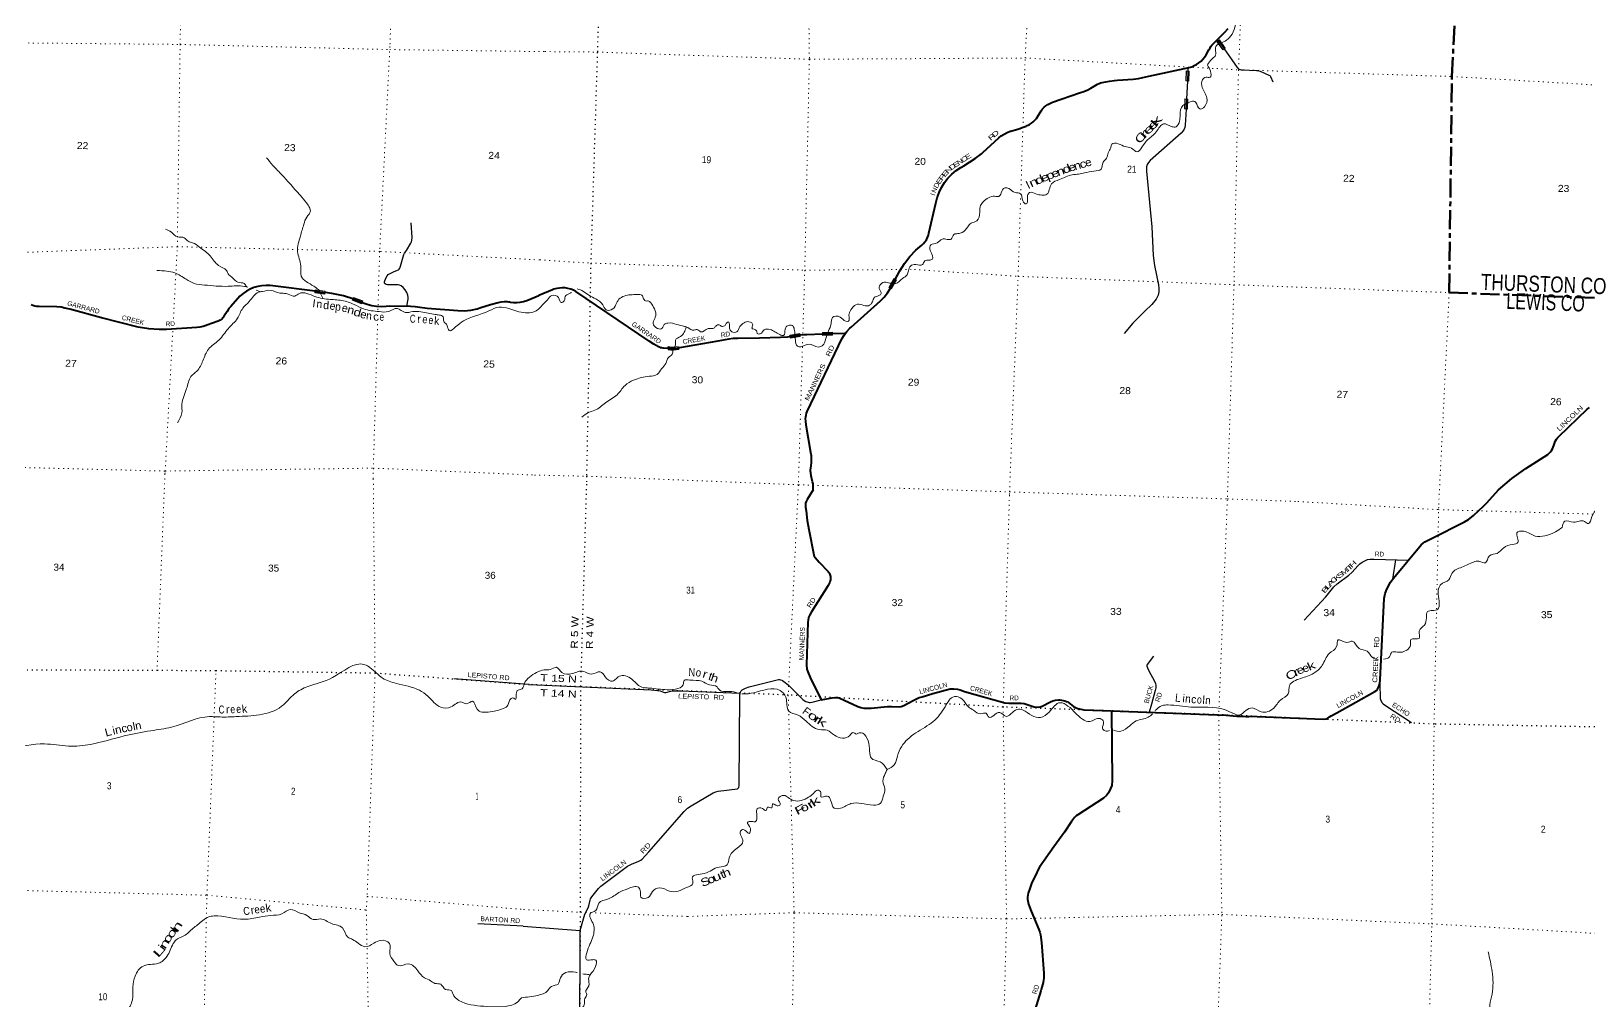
# Model space of a CAD drawing. Header units: feet. Extents: x -757852 to -501257, y -360805 to -170898.
# Drawn here: x -578744 to -539806, y -280810 to -256559 of the extents above; entities that cross this region are included whole.
import ezdxf
from ezdxf.enums import TextEntityAlignment as Align

# ---------------------------------------------------------------- set-up
doc = ezdxf.new("R2010")
doc.units = ezdxf.units.FT
doc.header["$LTSCALE"] = 80
doc.header["$PDMODE"] = 32
doc.header["$PDSIZE"] = 40
doc.linetypes.add('DOTTED', pattern=[1.5, 0.3, -1.2])
doc.linetypes.add('LONG_DASH_SHORT_DASH', pattern=[9.9, 6, -1.2, 1.5, -1.2])
for name, color, linetype, lineweight in [('11', 7, 'LONG_DASH_SHORT_DASH', 60), ('26', 7, 'Continuous', 40), ('27', 7, 'Continuous', 13), ('29', 7, 'Continuous', 25), ('31', 7, 'Continuous', 13), ('39', 7, 'Continuous', 13), ('41', 7, 'Continuous', 13), ('6', 7, 'DOTTED', 25), ('61', 7, 'Continuous', 13), ('7', 7, 'DOTTED', 13)]:
    doc.layers.add(name, color=color, linetype=linetype, lineweight=lineweight)
doc.layers.add('12', color=7, linetype='Continuous')
doc.layers.add('30', color=7, linetype='Continuous')

msp = doc.modelspace()

# ---------------------------------------------------------------- linework, layer by layer
at = {"layer": '11'}
msp.add_lwpolyline([(-534611.86, -263426.04), (-538080.5, -263286.43), (-543296.9, -263097.79), (-543229.72, -257692.92), (-543004.88, -253129.23), (-542983.69, -252699.12)], dxfattribs=at)
at = {"layer": '26'}
for p, q in [((-571645.21, -263065.36), (-571397.3, -263097.6)), ((-570702.6, -263252.97), (-570468.89, -263341.73)), ((-559772.61, -264199.25), (-559526.1, -264157.6)), ((-558961.81, -264129.89), (-558711.96, -264121.16))]:
    msp.add_line(p, q, dxfattribs=at)
for points in [[(-557148.28, -262766.04), (-557032.99, -262554.14), (-556916.24, -262367.91), (-556780.67, -262194.9), (-556627.76, -262037.02), (-556482.78, -261913.98), (-556439.37, -261871.47), (-556400.64, -261824.65), (-556367.02, -261774.05), (-556338.87, -261720.2), (-556316.51, -261663.71), (-556302.36, -261614.64), (-556131.59, -260861.7), (-556097.47, -260725.03), (-556049.26, -260592.68), (-555987.47, -260466.09), (-555912.79, -260346.65), (-555826.04, -260235.68), (-555728.16, -260134.38), (-555620.23, -260043.87), (-555503.42, -259965.13), (-555428.82, -259923.5), (-555145.12, -259743.45), (-554991.86, -259627.09), (-554955.92, -259595.91), (-554558.11, -259228.76), (-554493.08, -259176.32), (-554422.92, -259130.97), (-554348.41, -259093.21), (-554270.35, -259063.43), (-554252.03, -259057.77), (-554055.36, -258998.47), (-553942.67, -258963.25), (-553869.13, -258931.92), (-553844.28, -258921.33), (-553819.13, -258908.97), (-553790.82, -258895.06), (-553740.54, -258863.43), (-553693.84, -258826.72), (-553651.24, -258785.33), (-553613.19, -258739.71), (-553586.29, -258700.46), (-553499.01, -258549.03), (-553463.91, -258503.48), (-553424.25, -258461.86), (-553380.45, -258424.61), (-553333, -258392.14), (-553282.41, -258364.81), (-553229.24, -258342.91), (-553209.34, -258336.34), (-552536.44, -258105.46), (-552428.84, -258066.67), (-552330.33, -258025.61), (-552259.19, -257987.97), (-552126.33, -257907.97), (-552089.49, -257886.15), (-552050.56, -257868.3), (-552009.99, -257854.62), (-551971, -257845.74), (-551788.09, -257809.51), (-551662.16, -257789.49), (-551591.32, -257784.09), (-551200.85, -257758.75), (-551065.52, -257744.26), (-550954.85, -257721.54), (-550802.17, -257684.19), (-549800, -257465.73), (-549734.07, -257447.19), (-549670.44, -257421.86), (-549609.81, -257390.02), (-549552.84, -257352.01), (-549500.15, -257308.26), (-549452.32, -257259.24), (-549409.88, -257205.49), (-549374.14, -257149.1), (-549304.83, -257022.77), (-549291.01, -256997.57), (-549275.44, -256972.77), (-549261.8, -256951.03), (-549227.75, -256907.6), (-549227.04, -256906.84), (-549203.83, -256881.95), (-549178.71, -256857.21), (-548912.17, -256594.66), (-548820.23, -256488.93)], [(-558383.81, -264109.68), (-558353.99, -264071.28), (-558275.83, -263989.85), (-558248.36, -263964.96), (-557513.49, -263306.4), (-557422.11, -263210.93), (-557341.22, -263106.44), (-557266.82, -262986.19), (-557148.28, -262766.04)], [(-571645.21, -263065.36), (-572700.48, -262928.11), (-572769.14, -262920.21), (-572872.23, -262917.42), (-572975.04, -262925.41), (-573076.45, -262944.11), (-573175.36, -262973.31), (-573270.67, -263012.69), (-573361.34, -263061.81), (-573446.37, -263120.15), (-573524.85, -263187.05), (-573756.14, -263446.18), (-573799.24, -263497.74), (-573846.96, -263567.19), (-573915.16, -263681.32), (-573917.01, -263684.64), (-573932.38, -263708.79), (-573950.2, -263731.2), (-573970.26, -263751.63), (-573992.35, -263769.85), (-574016.22, -263785.66), (-574041.61, -263798.89), (-574068.24, -263809.39), (-574354.87, -263915.8), (-574367.69, -263920.58), (-574445.43, -263944.26), (-574525.21, -263959.68), (-574606.17, -263966.69), (-575364.16, -264018.97), (-575541, -264022.33), (-575805.25, -264004.24), (-576066.16, -263958.64), (-576986.44, -263726.81), (-577776.03, -263512.88), (-577900.62, -263482.7), (-577993.87, -263465.53), (-578099.54, -263456.76), (-578543.51, -263444.23), (-578557.3, -263444.42), (-578605.53, -263441.83), (-578653.22, -263434.22), (-578699.85, -263421.67), (-578744.92, -263404.31)], [(-570702.6, -263252.97), (-570939.05, -263179.7), (-571229.09, -263119.47), (-571397.3, -263097.6)], [(-570468.89, -263341.73), (-570348.45, -263386.15), (-570231.73, -263416.84), (-570112.44, -263435.16), (-569991.89, -263440.92), (-569872.09, -263434.12), (-569785.46, -263428.42), (-569262.8, -263436.26), (-569144.78, -263442.46), (-569088.25, -263449.86), (-568848.06, -263484.07), (-568082.1, -263548.06), (-567917.69, -263549.31), (-567754.06, -263533.38), (-567592.98, -263500.43), (-567502.14, -263473.89), (-567260.54, -263395.23), (-567068.01, -263345.48), (-566993.89, -263330.31), (-566918.6, -263322.97), (-566842.94, -263323.54), (-566810.99, -263326.73), (-566786.22, -263329.2), (-566760.99, -263332.82), (-566690.44, -263341.24), (-566604.51, -263342.45), (-566518.92, -263334.67), (-566434.62, -263317.99), (-566352.52, -263292.59), (-566052.63, -263169.17)], [(-562816.57, -264493.57), (-562940.55, -264485.56), (-562946.24, -264485.2), (-562975.46, -264481.5), (-563004.13, -264474.76), (-563031.93, -264465.07), (-563058.57, -264452.52), (-563175.47, -264388), (-563296.53, -264312.18), (-565125.34, -263066.4), (-565189.04, -263034.64), (-565255.71, -263009.71), (-565324.62, -262991.89), (-565395.02, -262981.37), (-565466.13, -262978.27), (-565537.17, -262982.62), (-565607.38, -262994.36), (-565675.96, -263013.39), (-565715.68, -263028.07), (-566052.63, -263169.17)], [(-559772.61, -264199.25), (-559789.62, -264202.09), (-559833.36, -264208.61), (-560012.62, -264223.48), (-560538.43, -264239.57), (-561078.46, -264242.48), (-561083.92, -264242.44), (-561192.87, -264247.75), (-561300.66, -264264.41), (-561575.4, -264314.62), (-562537.54, -264480), (-562563.57, -264484.48)], [(-559526.1, -264157.6), (-559418.85, -264145.5), (-559356.53, -264143.69), (-558961.81, -264129.89)], [(-559199.69, -268031.03), (-559197.92, -267964.25), (-559196.95, -267938.42), (-559196.62, -267914.25), (-559196.55, -267908.95), (-559199.3, -267878.78), (-559199.64, -267877.04), (-559204.28, -267852.95), (-559209.9, -267827.04), (-559242.65, -267676.1), (-559254.36, -267602.26), (-559258.97, -267563.04), (-559259.45, -267523.56), (-559256.12, -267486.49), (-559238.59, -267357.37), (-559234.58, -267264.69), (-559240.28, -267172.1), (-559243.1, -267149.92), (-559367.07, -266414.2), (-559382.4, -266302.98), (-559384.4, -266254.66), (-559381.33, -266206.41), (-559373.24, -266158.74), (-559360.21, -266112.17), (-559342.38, -266067.22), (-559334.52, -266050.94), (-558482.73, -264256.34), (-558423.21, -264160.44), (-558383.81, -264109.68)], [(-558711.96, -264121.16), (-558410.4, -264110.61), (-558383.81, -264109.68)], [(-562816.57, -264493.57), (-562705.44, -264497.94), (-562663.58, -264495.47), (-562563.57, -264484.48)], [(-542427.55, -268433.59), (-542360.11, -268351.87), (-542063.65, -268032.78), (-541735.47, -267746.42), (-541379.15, -267495.93), (-540828.15, -267143.45), (-540794.23, -267113.82), (-540763.59, -267080.82), (-540736.56, -267044.79), (-540713.45, -267006.14), (-540694.51, -266965.28), (-540679.94, -266922.66), (-540672.86, -266894.06), (-540658.31, -266848.89), (-540639.12, -266805.48), (-540615.5, -266764.32), (-540587.71, -266725.86), (-540558.47, -266692.97), (-539847.16, -266012.71), (-539790.29, -265967.43)], [(-559199.69, -268031.03), (-559345.39, -268275.1), (-559367.66, -268321.39), (-559383.39, -268367.25), (-559388.22, -268410.54), (-559384.23, -268462.54), (-559370.26, -268556.64), (-559344.28, -268792.63), (-559302.14, -269025.02), (-559182.01, -269655.65), (-559167.76, -269689.49), (-559144.91, -269723.78), (-559048.12, -269836.12), (-558821.29, -270073.31), (-558800.53, -270100.39), (-558791.39, -270117.53), (-558787.96, -270124.39), (-558769.68, -270170.11), (-558761.69, -270195.26), (-558759.4, -270224.97), (-558762.83, -270283.26), (-558768.54, -270307.26), (-558777.11, -270340.97), (-558818.38, -270423.34), (-559237.4, -271084.2), (-559282.55, -271155.33), (-559313.35, -271223.02), (-559323.67, -271290.2), (-559328.24, -271340.49), (-559360.33, -272406.41), (-559352.23, -272514.29), (-559331.67, -272585.15), (-559272.16, -272722.46), (-558993.56, -273284.8)], [(-551743.39, -273558.64), (-548871.12, -273664.94), (-548605.47, -273687.09), (-548450.51, -273691.52), (-548379.68, -273695.94), (-548308.18, -273697.83), (-548246.5, -273690.98), (-548100.75, -273695.94), (-546449.34, -273762.38), (-546376.28, -273757.96), (-546331.75, -273737.46), (-546285.52, -273709.24), (-546246.04, -273684.53), (-546105.32, -273603.72), (-545153.4, -273075.37), (-545114.72, -273044.88), (-545091.87, -273015.16), (-545059.71, -272949.09), (-545032.48, -272871.15), (-545021.12, -272779.14), (-544921.77, -270744.33), (-544910.26, -270666.34), (-544896.56, -270622.9), (-544853.56, -270516.82), (-544768.64, -270342.04), (-544693.23, -270238.86), (-544001, -269408.67), (-543950.75, -269361.05), (-543902.54, -269330.78), (-543741.75, -269250.49), (-542911.11, -268827.59), (-542816.46, -268772.42), (-542738.79, -268715.27), (-542690.1, -268672.44), (-542427.55, -268433.59)], [(-558993.56, -273284.8), (-558722.57, -273233.49), (-558638.46, -273225.65), (-558585.5, -273226.63), (-558558.08, -273231.2), (-558526.1, -273242.63), (-558417.16, -273289.73), (-558075.81, -273449.44), (-558000.66, -273475.79), (-557932.12, -273487.22), (-557743.42, -273490.26), (-557340.51, -273446.43), (-557234.21, -273447.21), (-557037.74, -273456.36), (-556994.33, -273449.5), (-556928.08, -273426.64), (-556693.93, -273302.34), (-556548.39, -273226.06), (-556475.29, -273203.2), (-556203.14, -273124.03), (-555768.68, -273009.46), (-555718.42, -273002.6), (-555677.3, -273002.6), (-555587.56, -273013.32), (-555519.67, -273032.31), (-555412.32, -273072.18), (-554407.34, -273357.75), (-554305.45, -273364.92), (-553992.47, -273362.63), (-553923.93, -273371.78), (-553774.24, -273422.48), (-553671.49, -273452.93), (-553570.43, -273463.98), (-553520.71, -273455.21), (-553472.74, -273436.93), (-553265.59, -273329.11), (-553200.88, -273304.34), (-553141.48, -273290.63), (-553066.09, -273281.48), (-553028.97, -273283.19), (-552987.24, -273286.06), (-552908.46, -273306.63), (-552860.49, -273322.63), (-552832.5, -273334.63), (-552812.11, -273348.94), (-552732.55, -273418.64), (-552686.43, -273451.24), (-552617.81, -273484.46), (-552577.96, -273497.75), (-552464.51, -273524.9), (-552429.64, -273528.75), (-551743.39, -273558.64)], [(-551741.65, -273558.68), (-551722.84, -275309.13), (-551733.25, -275420.4), (-551759.39, -275501.15), (-551811.94, -275604.02), (-551866.77, -275674.88), (-551938.48, -275740.89), (-552582.11, -276156.57), (-552619.53, -276183.51), (-552662.94, -276226.94), (-552735.07, -276321.54), (-552914.96, -276594.42), (-553177.61, -276959.67), (-553536.78, -277467.07), (-553580.19, -277544.8), (-553621.3, -277642.01), (-553727.18, -277850.44), (-553783.52, -277999.7), (-553818.53, -278117.57), (-553836.06, -278216.87), (-553837.2, -278263.73), (-553831.44, -278304.28), (-553809.79, -278389.46), (-553745.87, -278565.96), (-553554.93, -279023.45), (-553529.92, -279090.11), (-553516.21, -279160.97), (-553487.05, -279347.01), (-553428.26, -280115.36), (-553430, -280239.47), (-553435.12, -280293.67), (-553446.54, -280350.82), (-553500.31, -280523.65)], [(-553500.31, -280523.65), (-553508.61, -280557.22), (-553871.13, -281746.49)]]:
    msp.add_lwpolyline(points, dxfattribs=at)
at = {"layer": '29'}
for p, q in [((-549091.38, -256771.19), (-549070.44, -256800.69)), ((-549070.44, -256800.69), (-548925.74, -257004.56)), ((-548925.74, -257004.56), (-548594.17, -257471.7)), ((-549831.31, -257554.26), (-549842.69, -257804.01)), ((-549827.54, -257471.73), (-549831.31, -257554.26)), ((-549842.69, -257804.01), (-549863.33, -258256.3)), ((-549874.71, -258506.04), (-549893.03, -258907.67)), ((-549863.33, -258256.3), (-549874.71, -258506.04)), ((-549998.78, -259112.34), (-550771.27, -259795.04)), ((-544640.62, -269776.99), (-544711.45, -270260.71)), ((-566293.56, -272898.08), (-568175.02, -272755.68)), ((-566443.22, -278941.63), (-567574.24, -278882.01)), ((-566443.22, -278941.63), (-565021.17, -279052))]:
    msp.add_line(p, q, dxfattribs=at)
for points in [[(-548594.17, -257471.7), (-548573.14, -257492.92), (-548548.69, -257509.4), (-548521.07, -257521.62), (-548499.82, -257526.94), (-548463.68, -257530.13), (-548113, -257541.29), (-548081.12, -257543.95), (-548058.8, -257550.33), (-548025.86, -257562.56), (-547802.69, -257658.24), (-547782.79, -257670.42), (-547774.29, -257679.99), (-547764.44, -257696.51), (-547707.56, -257826.74)], [(-549893.03, -258907.67), (-549905.74, -258968.04), (-549924.87, -259012.69), (-549954.63, -259061.59), (-549998.78, -259112.34)], [(-550771.27, -259795.04), (-550817.52, -259845.11), (-550847.27, -259894.02), (-550862.15, -259949.3), (-550863.88, -260016.39)], [(-550863.88, -260016.39), (-550861.64, -260062.21), (-550730.44, -261454.74)], [(-569349.3, -263436.11), (-569321.1, -263259.54), (-569321.11, -263223.3), (-569328.11, -263163.7), (-569353.82, -263092.4), (-569393.54, -263025.78), (-569442.61, -262970.84), (-569498.68, -262927.6), (-569536.06, -262911.24), (-569568.78, -262905.39), (-569765.05, -262905.39), (-569835.14, -262899.55), (-569867.86, -262896.04), (-569898.23, -262880.85), (-569905.24, -262869.16), (-569912.25, -262857.47), (-569909.92, -262825.91), (-569881.88, -262737.09), (-569846.83, -262679.82), (-569816.45, -262644.75), (-569783.74, -262624.88), (-569671.59, -262568.78), (-569559.43, -262526.7), (-569540.74, -262509.17), (-569529.05, -262485.8), (-569508.03, -262433.2), (-569423.91, -262148.01), (-569407.55, -262108.28), (-569363.16, -262040.49), (-569255.68, -261862.83), (-569239.32, -261824.26), (-569225.3, -261782.19), (-569218.3, -261722.57), (-569244.93, -261351.38)], [(-550730.44, -261454.74), (-550698.49, -262171.31), (-550660.24, -262422.21), (-550562.47, -262907.01), (-550553.97, -262987.81), (-550558.22, -263077.12), (-550570.97, -263162.17), (-550621.98, -263264.23), (-550728.25, -263391.81), (-550906.78, -263561.92), (-551204.33, -263863.85), (-551424.32, -264116.68)], [(-546923.7, -271286.93), (-546377.16, -270702.36), (-546178.03, -270452.88), (-546101.31, -270384.11), (-545807.17, -270162.44), (-545731.04, -270098.09), (-545576.03, -269925.63), (-545527.8, -269883.43), (-545468.57, -269840.21), (-545386.79, -269794.56), (-545342.03, -269774.57), (-545271.72, -269760.51), (-545174.95, -269762.39), (-544315.53, -269785.88)], [(-550685.63, -272190.48), (-550847.82, -272394.42), (-550856.18, -272421.32), (-550853.84, -272440.08), (-550842.12, -272477.59), (-550802.07, -272558.09), (-550661.21, -272818.02), (-550640.58, -272876.13), (-550633.55, -272925.36), (-550633.55, -272979.28), (-550644.69, -273049.47), (-550740.6, -273391.34), (-550796.89, -273593.67)], [(-566293.56, -272898.08), (-563246.41, -273032.21), (-563089.73, -273044.92), (-563020.97, -273059.06), (-562939.51, -273091.98), (-562915.51, -273096.57), (-562880.36, -273096.57), (-562753.57, -273062.28), (-562684.44, -273054.63), (-562505.88, -273054.91), (-561023.7, -273118.03)], [(-561028.23, -273148.28), (-561024.36, -273120.02), (-561014.98, -273091.88), (-560991.55, -273054.38), (-560968.06, -273032.84), (-560888.44, -272991.08), (-560793.72, -272953.74), (-560058.3, -272776.73), (-560038.94, -272774.22), (-560011.99, -272777.74), (-559981.52, -272787.12), (-559961.6, -272796.49), (-559927.63, -272822.28), (-559822.87, -272909.82), (-559451.91, -273277.09), (-559423.78, -273298.19), (-559380.45, -273322.19), (-559346.45, -273335.7), (-559299.58, -273345.08), (-559273.8, -273345.07), (-559219.9, -273338.04), (-558993.56, -273284.8)], [(-545032.71, -272878.5), (-545023.33, -273244.22), (-545006.72, -273298.95), (-544971.78, -273356.75), (-544946, -273382.54), (-544889.91, -273423.76), (-544236.3, -273846.16)], [(-565028.27, -281710.86), (-565021.64, -279053.67), (-564921.01, -278696.19), (-564900.43, -278638.61), (-564818.41, -278481.54), (-564802.24, -278437.16), (-564773.89, -278289.3), (-564761.18, -278257.04), (-564731.71, -278204.9), (-564563.9, -277997.49), (-564504.39, -277942.34), (-563834.66, -277442.5), (-563784.95, -277414.86), (-563738.08, -277393.76), (-563550.92, -277317.23), (-563503.74, -277290.61), (-563466.24, -277262.48), (-563301.76, -277086.79), (-562418.38, -276070.45), (-562336.69, -275994.19), (-562247.13, -275930.99), (-561692.63, -275609.86), (-561628.97, -275581.57), (-561567.18, -275568.02), (-561089.19, -275506.72), (-561066.54, -275494.83), (-561052.48, -275476.08), (-561043.64, -275425.18), (-561028.23, -273148.28)]]:
    msp.add_lwpolyline(points, dxfattribs=at)
at = {"layer": '31'}
for p, q in [((-549041.07, -256779.64), (-548895.41, -256982.82)), ((-548895.41, -256982.82), (-548956.37, -257026.52)), ((-549795.15, -257555.7), (-549805.11, -257805.5)), ((-549805.11, -257805.5), (-549880.05, -257802.52)), ((-549911.55, -258504.6), (-549901.77, -258254.79)), ((-549901.77, -258254.79), (-549826.82, -258257.73))]:
    msp.add_line(p, q, dxfattribs=at)
for points in [[(-548956.37, -257026.52), (-549102.03, -256823.34), (-549041.07, -256779.64)], [(-549880.05, -257802.52), (-549870.09, -257552.72), (-549795.15, -257555.7)], [(-549826.82, -258257.73), (-549836.6, -258507.53), (-549911.55, -258504.6)]]:
    msp.add_lwpolyline(points, dxfattribs=at)
for points in [[(-549090.86, -256825.18), (-549042.91, -256790.8), (-548906.57, -256980.97), (-548954.52, -257015.35)], [(-549862.41, -257561.03), (-549803.46, -257563.37), (-549812.78, -257797.18), (-549871.73, -257794.84)], [(-549894.08, -258263.09), (-549835.12, -258265.41), (-549844.28, -258499.22), (-549903.24, -258496.91)]]:
    msp.add_lwpolyline(points, close=True, dxfattribs=at)
at = {"layer": '39'}
for p, q in [((-573031.55, -263072.78), (-573115.6, -263033.95)), ((-571455.54, -263235.88), (-571548.72, -263037.11)), ((-558811.5, -264055.47), (-558821.99, -264085.44))]:
    msp.add_line(p, q, dxfattribs=at)
for points in [[(-547307.62, -254477.83), (-547400.66, -254499.24), (-547526.17, -254496.11), (-547623.52, -254534.13), (-547681.16, -254683.67), (-547814.9, -254730.92), (-548005.44, -254801.02), (-548073.14, -254861.84), (-548035.53, -254977.33), (-547978.44, -255209.93), (-548100.35, -255446.51), (-548217.79, -255484.07), (-548359.9, -255456.72), (-548472.94, -255566.79), (-548457.66, -255691.83), (-548503.63, -255769.23), (-548505.32, -255934.12), (-548569.66, -256113.68), (-548638.37, -256397.73), (-548726.03, -256631.06), (-548864.22, -256786.83), (-548986.58, -256850.93)], [(-548986.58, -256850.93), (-549127.29, -256943.79), (-549138.7, -257013.91), (-549135.92, -257158.79), (-549206.04, -257237.65), (-549313.32, -257359.92), (-549342.54, -257407.53)], [(-549342.54, -257407.53), (-549261.58, -257562.23), (-549273.01, -257712.82), (-549375.48, -257710.49), (-549463.37, -257774.87), (-549469.71, -257967.82), (-549357, -258229.83), (-549414.16, -258447.77), (-549534.06, -258505.39), (-549630.86, -258340.28), (-549909.2, -258392.96)], [(-549909.2, -258392.96), (-549952.27, -258419.48), (-550024.09, -258663.23), (-550037.43, -258809.75), (-550125.03, -258950.57), (-550221.47, -258948.38), (-550432.87, -258873.19), (-550620.41, -259078.12), (-550833.84, -259272.4), (-550978.78, -259460.19), (-551100.08, -259580.13), (-551238.7, -259486.48), (-551398.62, -259446.65), (-551569.88, -259374.38), (-551730.93, -259384.81), (-551759.09, -259474.68), (-551818.15, -259598.04), (-551863.41, -259733.79), (-551946.18, -259838.51), (-551996.23, -260008.34), (-552176.23, -260056.55), (-552412.48, -260103.49), (-552559.88, -260132.33), (-552719.11, -260150.84), (-553039.41, -260270.29), (-553238.85, -260378.41), (-553294.34, -260521.96), (-553355.27, -260639.25), (-553480.34, -260658.54), (-553628.44, -260629.03), (-553784.53, -260597.34), (-553834.33, -260666.6), (-553835.39, -260803.35), (-553871.31, -260880.98), (-553958, -260802.58), (-554012.29, -260624.36), (-554148.24, -260591.1), (-554304.94, -260497.04), (-554409.01, -260476.58), (-554496.29, -260603.33), (-554554.58, -260692.52), (-554659.02, -260688.14), (-554812.67, -260726.89), (-554943.52, -260824.49), (-555009.89, -260915.51), (-555033.83, -261085.92), (-555105.01, -261301.53), (-555247.06, -261360.66), (-555333.52, -261451.22), (-555471.44, -261594.92), (-555578.61, -261622.66), (-555677.51, -261640.53), (-555746.57, -261761.66), (-555843.2, -261767.51), (-555971.74, -261762.59), (-556096.38, -261852.28), (-556256.29, -261900.95), (-556267.58, -262045.51), (-556216.2, -262263.89), (-556299.12, -262286.15), (-556404.1, -262305.9), (-556462.43, -262397.09), (-556627.28, -262397.38), (-556764.77, -262432.48), (-556815.7, -262552), (-556850.11, -262651.79), (-556960.73, -262743.81), (-557134.4, -262868.6), (-557247.82, -262864.42)], [(-571548.72, -263037.11), (-571564.42, -263022.42), (-571680.34, -262936.3), (-571990.05, -262683.15), (-572002.16, -262431.32), (-572083.29, -262072.72), (-572014.73, -261686.64), (-571928.82, -261387.61), (-571852.7, -261206.95), (-571763.54, -261058.89), (-571823.1, -260908.16), (-571977.71, -260710.18), (-572255.37, -260397.7), (-572465.07, -260161.78), (-572700.71, -259919.01), (-572861.4, -259722.85)], [(-573363.86, -262946.54), (-573417.77, -262869.55), (-573573.65, -262838.49), (-573716.74, -262721.34), (-573799.01, -262652.37), (-573863.94, -262543.71), (-574057.13, -262420.96), (-574270.66, -262178.89), (-574535.25, -261961.36), (-574706.66, -261849.35), (-574818.08, -261811.64), (-574915.85, -261724.08), (-575086.24, -261706.65), (-575239.24, -261585.16), (-575385.74, -261512.16)], [(-573328.41, -262961.05), (-573410.03, -262942.21), (-573820.19, -262939.36), (-574410.47, -262908.71), (-574670.56, -262866.33), (-574870.47, -262765.49), (-575152.92, -262603.72), (-575348.66, -262561.36), (-575599.47, -262543.4)], [(-566060.87, -263511.87), (-566182.44, -263580.03), (-566602.14, -263560.79), (-566805.22, -263496.06), (-567045.41, -263460.34), (-567301.86, -263556.87), (-567935.16, -263804.48), (-568133.07, -263957.17), (-568296.66, -264042.54), (-568329.03, -263985.2), (-568364.01, -263883.52), (-568430.15, -263813.04), (-568448.68, -263699.81), (-568539.88, -263658.72), (-568642.02, -263645.45), (-568999.92, -263579.87), (-569202.77, -263571.47), (-569398.54, -263593.48), (-569588.47, -263494.97), (-569805.93, -263566.57), (-570047.46, -263573.05), (-570437.44, -263504.46), (-570673.26, -263394.44), (-570973.76, -263294.47), (-571314.66, -263263.62), (-571696.02, -263177.19), (-571904.72, -263106.35), (-572036.89, -263117.84), (-572152.78, -263184.94), (-572320.07, -263133.41), (-572412.04, -263116.44), (-572526.49, -263110.82), (-572745.51, -263041.57), (-572963.57, -263068.91), (-573056.63, -263086.09), (-573293.44, -263324.05), (-573453.55, -263490), (-573588.16, -263739.22), (-573819.65, -263999.47), (-574049.95, -264285.91), (-574310.49, -264511.06), (-574450.45, -264802.35), (-574603.46, -265061.06), (-574748.62, -265199.31), (-574856.7, -265499.65), (-574977.68, -265890.12), (-574974.46, -266105.46), (-575088.85, -266351.29)], [(-565232.93, -263091.95), (-565251.12, -263104.97), (-565381.24, -263170.4), (-565422.36, -263300.21), (-565491.75, -263346.91), (-565563.34, -263222.59), (-565725, -263170.66), (-565839.92, -263274.65), (-565934.64, -263375.08), (-566061.26, -263512.29)], [(-559654.77, -264139.92), (-559666.94, -264013.95), (-559717.15, -263922.3), (-559854.14, -263935.29), (-559896.13, -264014.79), (-559935.77, -264168.76), (-560025.74, -264146.61), (-560274.18, -264020.3), (-560423.18, -264031), (-560517.82, -264127.41), (-560591.98, -264117.68), (-560608.57, -264050.93), (-560725.63, -263981.91), (-560704, -263914.01), (-560800.51, -263825.34), (-560923.79, -263854.72), (-561028.34, -263944.87), (-561101.65, -264075.96), (-561232.85, -264074.39), (-561271.14, -264033.54), (-561289.23, -263924.88), (-561317.29, -263831.73), (-561353.95, -263853.02), (-561397.59, -263916.39), (-561480.6, -263942.67), (-561548.01, -263900.91), (-561629.15, -263933.27), (-561676.58, -263986.5), (-561821.56, -263997.29), (-562008.36, -264079.54), (-562099.47, -264019.15), (-562176.27, -264037.52), (-562331.55, -263969.64), (-562413.34, -263941.64), (-562607.2, -263890.98), (-562825.57, -263857.88), (-562916.93, -263898.04), (-562991.75, -264006.97), (-563125.6, -263969.74), (-563195.81, -263873.62), (-563156.75, -263745.78), (-563127.38, -263601.63), (-563165.31, -263500.21), (-563252.43, -263351.41), (-563321.71, -263303.58), (-563360.02, -263308.74), (-563439.13, -263250.63), (-563477.32, -263161.27), (-563587.51, -263144.69), (-563918.07, -263183.46), (-564050.57, -263264.93), (-564127.89, -263395.92), (-564241.47, -263530.12), (-564374.08, -263527.11), (-564451.78, -263406.68), (-564627.26, -263253.87), (-564790.26, -263171.73), (-564938.65, -263065.79), (-565093.46, -263002.94)], [(-557247.82, -262864.42), (-557277.02, -262863.35), (-557417.07, -262834.03), (-557533.81, -262929.94), (-557543.25, -262992.07), (-557493.86, -263119.91), (-557555.36, -263172.82), (-557666.95, -263218.56), (-557715.74, -263332.1), (-557816.36, -263426.36), (-557972.67, -263404.72), (-558127.34, -263399.2), (-558252.93, -263531.11), (-558302.12, -263662.74), (-558315.55, -263813.28), (-558379.85, -263811.83), (-558522.26, -263708.03), (-558713.5, -263719.79), (-558749.3, -263881.89), (-558811.5, -264055.47)], [(-562372.54, -263956.84), (-562509.45, -264192.88), (-562638.15, -264284.5), (-562633.66, -264352.98), (-562704.62, -264536.65)], [(-558821.99, -264085.44), (-558897.43, -264300.91), (-558944.02, -264406.45), (-559071.83, -264457.86), (-559297.42, -264388.38), (-559505.87, -264450.03), (-559584, -264438.2), (-559640.84, -264284.06), (-559654.77, -264139.92)], [(-562704.62, -264536.65), (-562718.44, -264636.67), (-562818.92, -264724.9), (-562878.39, -264866.35), (-562983.98, -265002.74), (-563097.69, -265142.96), (-563287.69, -265188.94), (-563683.89, -265286.56), (-563898.03, -265422.5), (-564098.16, -265651.27), (-564388.17, -265853.87), (-564651.7, -266040.98), (-564813.75, -266095.64), (-564975.28, -266216.68)], [(-540477.02, -268968.74), (-540407.3, -268815.57), (-540188.78, -268836.55), (-539919.16, -268818.49), (-539815.95, -268875.07), (-539729.63, -268698.16), (-539598.1, -268500.01)], [(-544935.9, -272262.74), (-544788.42, -272205.75), (-544735.62, -272090.38), (-544592.96, -272089.57), (-544358.77, -272038.56), (-544265.4, -271906.02), (-544254.32, -271769.62), (-544050.88, -271746.05), (-544046.8, -271563.28), (-543916.88, -271413.47), (-543866.62, -271231.73), (-543837.01, -271075.65), (-543584.57, -271017.02), (-543544.93, -270861.16), (-543550.11, -270463.16), (-543512.62, -270403.72), (-543302.87, -270277.81), (-543231.01, -270118.66), (-542980.43, -269963.52), (-542686.26, -269835.49), (-542553.19, -269814.36), (-542393.35, -269854.12), (-542291.01, -269679.58), (-542100.82, -269619.54), (-541932.88, -269476.62), (-541712.08, -269395.17), (-541578.38, -269345.92), (-541603.21, -269108.24), (-541435.46, -269063.78), (-541146.85, -269184.8), (-540907.57, -269176.1), (-540640.31, -269083.64), (-540477.02, -268968.74)], [(-550642.93, -273551.77), (-550471.17, -273424.56), (-550324.18, -273409.77), (-549754.79, -273462.74), (-548916.35, -273523.77), (-548683.56, -273625.45), (-548551.84, -273664.58), (-548378.42, -273545.89), (-548226.38, -273485), (-547997.47, -273580.57), (-547684.06, -273491.14), (-547512.73, -273286), (-547320.43, -273131.57), (-547287.74, -272927.33), (-547010.48, -272746.67), (-546684.09, -272615.34), (-546470.72, -272417.17), (-546295.36, -272121.68), (-546112.74, -271950.95), (-546072.83, -271783.05), (-545855.21, -271844.2), (-545721.96, -271815.04), (-545547.23, -271997.81), (-545345.89, -272068.65), (-545224.62, -272216.05), (-545070.71, -272269.84)], [(-588076.79, -275405.85), (-587975.63, -275701.95), (-587716.06, -275684.39), (-587534.94, -275833.73), (-587245.31, -275981.79), (-586814, -275761.49), (-586580.05, -275642.75), (-585972.7, -275533.46), (-585518.02, -275424.33), (-585089.37, -275392.95), (-584435.87, -275367.26), (-584109.07, -275474.04), (-583768.78, -275522.86), (-583257.87, -275495.57), (-582664.54, -275303.49), (-582109.23, -275024), (-581555.39, -274885.2), (-581063.98, -274915.73), (-580447.69, -275013.75), (-580136.22, -275009.56), (-579940.14, -274797.38), (-579759.66, -274647.13), (-579296.2, -274508.07), (-578409.26, -274383.73), (-577812, -274439.05), (-577260.49, -274394.69), (-576417.63, -274184.8), (-575751.52, -274054.87), (-575235, -273963.39), (-574284.4, -273701.94), (-574017.45, -273710.7), (-573615.44, -273700.76), (-573033.77, -273655.16), (-572482.15, -273443.93), (-572161.13, -273134.38), (-571827.08, -272947.81), (-571212.93, -272726.1), (-570403.43, -272402.77), (-570278.54, -272470.26), (-569957.76, -272739.75), (-569617.5, -272871), (-569039.18, -273042.45), (-568829.9, -273190.49), (-568501.25, -273466.2), (-568249.9, -273456.48), (-567981.78, -273336.6), (-567862.32, -273379.83), (-567710.11, -273317.33), (-567598.44, -273513.17), (-567317.06, -273588.64), (-566941.23, -273499.63), (-566824.66, -273416.13), (-566798.19, -273320.29), (-566677.71, -273240.9), (-566642.22, -273267.94), (-566616.91, -273137.89), (-566572.22, -273036.49), (-566471.05, -273006.88), (-566415.52, -272873.57), (-566289.23, -272717.1)], [(-566289.23, -272717.1), (-565917.15, -272533.23), (-565766.23, -272522.55), (-565612.32, -272467.73), (-565478.39, -272598.28), (-565219.8, -272622.42), (-564929.49, -272569.47), (-564740.16, -272638.02), (-564517.84, -272578.71), (-564392.19, -272710.14), (-564209.69, -272814.71), (-564123.96, -272754.34), (-564007.75, -272678.58), (-563692.94, -272796.17), (-563515.58, -272950.86), (-563346.39, -272982.19), (-562901.64, -273027.03), (-562639.61, -273013.24), (-562446.54, -272902.87), (-562417.24, -272798.68), (-562280.37, -272787.69), (-561977.69, -272818.6), (-561786.8, -272907.28), (-561599.12, -272959.72), (-561554.19, -273017), (-561181.9, -273079.61), (-561111.3, -273099.18)], [(-560979.52, -273133.33), (-560946.07, -273135.15), (-560682.2, -273104.9), (-560023.95, -273047.33), (-559877.06, -273217.42), (-559806.46, -273564.64), (-559573.62, -273664.32), (-559374.04, -273813.48), (-559041.25, -274025.93), (-558842.72, -274042.44), (-558666.69, -274166.96), (-558279, -274169.64), (-558203.13, -274101.01), (-558109.52, -274137.27), (-558042.62, -274110.64), (-557792.58, -274429.74), (-557773.87, -274671.3), (-557749.11, -274732.14), (-557520.33, -274833.74), (-557349.75, -275022.44)], [(-557349.75, -275022.44), (-557170.35, -274905.9), (-557089.16, -274688.68), (-556989.49, -274453.8), (-556630.19, -274108.19), (-556195.92, -273824.55), (-555900.39, -273455.4), (-555663.63, -273199.48), (-555478.05, -273255.89), (-555313.85, -273460.53), (-555191.05, -273539.65), (-555002.26, -273632.3), (-554875.35, -273617.07), (-554805.25, -273717.11), (-554533.35, -273596.61), (-554386.81, -273692.34), (-554101.74, -273521.9), (-553959.35, -273533.14), (-553733.47, -273674.85), (-553509.56, -273724.09), (-553297.53, -273586.17), (-553021.11, -273353.25), (-552826.07, -273436), (-552461.75, -273765.7), (-552282.28, -273825.99), (-552025.41, -273749.37), (-551934.97, -273837.81), (-551962.52, -273991.92), (-551895.68, -274057.73), (-551786.78, -274050.92)], [(-551687.61, -274044.38), (-551502.1, -274066.57), (-551284.09, -273930.79), (-551122.68, -273809.83), (-550823.29, -273718.08), (-550716.17, -273634.39)], [(-564773.37, -280156.91), (-564634.08, -279947.02), (-564626.61, -279792.46), (-564704.7, -279780.66), (-564859.41, -279781.2), (-564855.56, -279608.47), (-564699.91, -279206.04), (-564687.07, -278900.88), (-564765.82, -278738.35), (-564775.67, -278639.67), (-564630.99, -278548.47), (-564554.58, -278365.31), (-564315.16, -278260.16), (-564054.49, -278103.24), (-563831.32, -278005.76), (-563563.3, -277969.58), (-563511.51, -278079.26), (-563504.47, -278214.05), (-563323.97, -278228.15), (-563214.13, -278077.89), (-563043.26, -277983.26), (-562783.87, -278063.44), (-562571.01, -278068.22), (-562366, -277974.35), (-562200.93, -277869.54), (-562218.14, -277740.55), (-561918.17, -277622.69), (-561546.97, -277464.23), (-561346.87, -277410.45), (-561292.68, -277232.82), (-561094.39, -276990.1), (-560949.83, -276814.5), (-561012.59, -276565.92), (-560943.33, -276523.26), (-560796.89, -276623.01), (-560766.09, -276503.13), (-560834.92, -276346.85), (-560733.94, -276322.99), (-560641.66, -276329.08), (-560607.1, -276130.92), (-560592.22, -276004.65), (-560465.45, -275995.44), (-560372.28, -276051.79), (-560334.25, -275968.24), (-560230.01, -275978.62), (-560211.79, -275882.57), (-560094.3, -275929.42), (-560017.28, -275899), (-560070.5, -275763.16), (-559923.81, -275672.01), (-559822.48, -275722.51), (-559681.61, -275802.04), (-559310.11, -275719.95), (-559189.39, -275622.18), (-559085.05, -275538.11), (-559004.11, -275602.23), (-559000.46, -275708.81), (-558845.35, -275690.19), (-558759.23, -275792.6), (-558669.2, -275989.54), (-558510.56, -275993.11), (-558252.8, -275876.31), (-557691.08, -275913.04), (-557515.3, -275868.75), (-557445.09, -275693.49), (-557404.82, -275509.52), (-557450.72, -275315.57), (-557394.25, -275125.94), (-557347.28, -275020.84)], [(-566488.37, -280730.28), (-566582.09, -280835.14), (-566896.29, -280949.83), (-567428.54, -280946.42), (-568049.61, -280798.02), (-568206.15, -280629.2), (-568238.44, -280553.99), (-568382.34, -280524.21), (-568505.73, -280396.44), (-568651.79, -280372.64), (-568760.62, -280305.55), (-568913.46, -280231.31), (-569079.88, -280056.21), (-569308.64, -279883.55), (-569572.87, -279927.13), (-569680.6, -279815.83), (-569778.32, -279624.37), (-569790.23, -279374.76), (-570009.28, -279296.84), (-570177.84, -279370.99), (-570402.91, -279455.77), (-570571.57, -279371.08), (-570707.86, -279277.16), (-570828.83, -279213.79), (-570959.78, -278985.29), (-571236.35, -278877.77), (-571512.67, -278760.2), (-571691.84, -278775.77), (-571853.98, -278671.15), (-572041.25, -278608.1), (-572262.15, -278524.11), (-572475.72, -278631.29), (-572754.01, -278674.52), (-573032.29, -278717.74), (-573417.27, -278770.33), (-574172.53, -278686.89), (-574305.72, -278711.67), (-574587.83, -278909.61), (-574694.36, -278993.37), (-574924.12, -279186.6), (-575129.66, -279294), (-575192.02, -279378.87), (-575350.63, -279700.57), (-575559.67, -279868.19), (-575945.1, -279938.86), (-576146.23, -280193.13), (-576199.11, -280463.22), (-576213.02, -280782.55), (-576375.2, -281086.06), (-576540.99, -281210.54), (-576915.79, -281257.35), (-577228.27, -281384.16), (-577848.32, -281682.12), (-578193.39, -281989.05), (-578612.83, -282298.11), (-579242.64, -282666.2), (-579751.66, -283023.26), (-579870.7, -283207.23), (-580031.52, -283536.92), (-580492.58, -283985.67), (-580734.88, -284198.69), (-581057.66, -284335.29), (-581496.13, -284438.8), (-581916.9, -284639.26), (-582220.57, -284734.12), (-582428.34, -284931.93), (-582740.93, -285062.75), (-582849.57, -285150.48), (-583021.8, -285373.31), (-583094.33, -285544.38)], [(-542321.21, -279583.84), (-542225.72, -280076.3), (-542226.22, -280638.96), (-542278.5, -280911.08), (-542180.77, -281303.12), (-542088.58, -281763.36), (-542216.35, -282266.89), (-542276.57, -282534.82), (-542338.84, -282714.28), (-542455.37, -282894.53), (-542613.99, -283160.24), (-542856.36, -283757.66), (-542886.05, -283917.75), (-543116.11, -284143.68), (-543574.66, -284525.25)], [(-566488.37, -280730.28), (-566076.71, -280672.23), (-565830.95, -280553.15), (-565736.16, -280446.77), (-565570.15, -280390.21), (-565514.45, -280234.72), (-565374.9, -280103.21), (-565133.57, -280092.55), (-565092.56, -280101.14)], [(-564971.67, -280984.14), (-564920.84, -280913.2), (-564903.06, -280746.8), (-564854.73, -280651.43), (-564879.58, -280594.61), (-564805.62, -280431.49), (-564807.74, -280256.61), (-564773.37, -280156.91)], [(-564949.48, -280135.69), (-564907.64, -280141.84), (-564772.64, -280155.81)]]:
    msp.add_spline(points, degree=3, dxfattribs=at)
at = {"layer": '6'}
for points in [[(-564183.73, -243293.12), (-564293.65, -246619.89), (-564444.39, -251896.15), (-564591.08, -257081.99), (-564755.93, -262359.94), (-564861.63, -267689.52), (-564864.76, -267890.24)], [(-564864.76, -267890.24), (-565010.03, -272925.64), (-565021.64, -278580.35), (-565036, -283822.41), (-564893.87, -289154.83), (-564746.06, -294505.51), (-564704.34, -299837.71), (-564799, -305158.81), (-564997.12, -310344.95), (-564984.46, -310868.65)], [(-597749.54, -272211.14), (-596797.02, -272234.03), (-596281.06, -272246.87), (-591516.51, -272260.82), (-590079.2, -272301.19), (-586243.81, -272440.42), (-584914.81, -272474.03), (-580958.79, -272499.72), (-579566.61, -272524.86), (-575595.59, -272540.86), (-574123.36, -272549.95), (-570141.34, -272608.44), (-566295.62, -272898.72)], [(-534847.03, -274010.92), (-538340.81, -273984.24), (-543674.78, -273888.61), (-549059.92, -273655.18), (-554447.97, -273461.88), (-559819.58, -273162.44), (-565016.67, -272956.64), (-566303.8, -272898.72)]]:
    msp.add_lwpolyline(points, dxfattribs=at)
at = {"layer": '61'}
for p, q in [((-557302.31, -262966.38), (-557180.48, -262748.07)), ((-557180.48, -262748.07), (-557114.99, -262784.62)), ((-571640.49, -263027.6), (-571392.42, -263058.6)), ((-571392.42, -263058.6), (-571401.73, -263133.02)), ((-570689.55, -263218.53), (-570455.77, -263307.1)), ((-570455.77, -263307.1), (-570482.34, -263377.24)), ((-559779.01, -264161.99), (-559532.62, -264119.66)), ((-559532.62, -264119.66), (-559519.92, -264193.58)), ((-558963.13, -264092.12), (-558713.28, -264083.39)), ((-558713.28, -264083.39), (-558710.66, -264158.35)), ((-562819.78, -264531.6), (-562813.48, -264456.86)), ((-562811.19, -264524.99), (-562806.16, -264465.42)), ((-562576.18, -264455.83), (-562566.87, -264514.89)), ((-562569.46, -264447.13), (-562557.78, -264521.21))]:
    msp.add_line(p, q, dxfattribs=at)
for points in [[(-557114.99, -262784.62), (-557236.82, -263002.93), (-557302.31, -262966.38)], [(-557177.39, -262758.95), (-557125.87, -262787.7), (-557177.39, -262758.95)], [(-571401.73, -263133.02), (-571649.8, -263102.02), (-571640.49, -263027.6)], [(-570482.34, -263377.24), (-570716.12, -263288.66), (-570689.55, -263218.53)], [(-559519.92, -264193.58), (-559766.31, -264235.91), (-559779.01, -264161.99)], [(-558710.66, -264158.35), (-558960.51, -264167.07), (-558963.13, -264092.12)]]:
    msp.add_lwpolyline(points, dxfattribs=at)
for points in [[(-557291.42, -262963.29), (-557177.39, -262758.95), (-557125.87, -262787.7), (-557239.9, -262992.04)], [(-571640.87, -263095.07), (-571633.54, -263036.52), (-571401.34, -263065.54), (-571408.67, -263124.09)], [(-570705.79, -263284.01), (-570684.9, -263228.85), (-570466.09, -263311.74), (-570486.98, -263366.91)], [(-559769.77, -264168.52), (-559539.15, -264128.89), (-559529.16, -264187.04), (-559759.78, -264226.67)], [(-558954.85, -264099.83), (-558720.99, -264091.66), (-558718.93, -264150.63), (-558952.79, -264158.79)]]:
    msp.add_lwpolyline(points, close=True, dxfattribs=at)
for centre, radius, start, end in [((-562729.79, -263534.64), 1001.7, 264.85449, 279.95723), ((-562729.79, -263533.84), 926.7, 264.85433, 279.95704), ((-562729.79, -263534.64), 993.7, 265.30153, 279.43635), ((-562729.79, -263533.84), 934.7, 265.31295, 279.45866)]:
    msp.add_arc(centre, radius, start, end, dxfattribs=at)
msp.add_point((-562806.16, -264465.42), dxfattribs=at)
at = {"layer": '7'}
for p, q in [((-575399.74, -267627.52), (-575595.59, -272540.86)), ((-570191.16, -267758.02), (-570147.31, -272606.28)), ((-570345.69, -278196.61), (-566432.9, -278525.05))]:
    msp.add_line(p, q, dxfattribs=at)
for points in [[(-558824.63, -243939.38), (-559062.93, -246708.29), (-559357.91, -252051.67), (-559290.06, -257262.49), (-559406.55, -262535.51), (-559565.4, -267904.11), (-559570.05, -268020.45)], [(-554289.09, -268149.09), (-554288.44, -268082.05), (-554072.8, -262690.61), (-553897.81, -257229.86), (-553589.47, -251828.44), (-553598.6, -246777.85), (-553569.68, -246173.42)], [(-569517.5, -246631.67), (-569596.32, -251702.88), (-569776.02, -256945.5), (-570031.84, -262066.88), (-570076.35, -263594.54)], [(-575186.69, -263742.85), (-575089.94, -261949.93), (-575019.88, -256891.02), (-574918.34, -251790.85), (-574844.03, -247838.87)], [(-548262.94, -248926.38), (-548342.41, -252084.15), (-548563.2, -257525.76), (-548677.98, -262901.39), (-548842.54, -268280.49)], [(-596091.07, -256935.95), (-590927.83, -256591.53), (-585650.84, -256655.01), (-580140.48, -256842.51), (-575019.88, -256891.02), (-569781.15, -257019.68), (-565901.59, -257070.52)], [(-565901.59, -257070.52), (-564591.08, -257081.99), (-559290.06, -257262.49), (-553897.81, -257229.86), (-548563.2, -257525.76), (-543229.72, -257692.92), (-537941.68, -258003.87), (-534478.21, -258153.78)], [(-566030.62, -262280.31), (-570031.84, -262066.88), (-575089.94, -261949.93), (-580369.06, -262143.86), (-585645.1, -262050.23), (-589884.64, -261882.42)], [(-566030.62, -262280.31), (-564755.93, -262359.94), (-559406.55, -262535.51), (-556662.18, -262519.28), (-554072.8, -262690.61), (-548677.98, -262901.39), (-543296.9, -263097.79), (-543559.13, -268406.71)], [(-575399.74, -267627.52), (-575392.7, -267560.74), (-575199.69, -263983.78)], [(-570084.94, -263889.24), (-570189.78, -267487.12), (-570191.16, -267758.02)], [(-596560.99, -267053.46), (-591394.79, -267185.87), (-586022.32, -267282.53), (-580703.68, -267427.79), (-575392.7, -267560.74), (-570189.78, -267487.12), (-566163.84, -267660)], [(-566163.84, -267660), (-564859.62, -267689.56), (-559565.4, -267904.11), (-554288.44, -268082.05), (-548840.57, -268257.84), (-547077.87, -268322.78)], [(-559570.05, -268020.45), (-559819.58, -273162.44), (-559671.85, -278605.54), (-559758.39, -283922.8), (-559964.61, -289291.63), (-559955.33, -294546.74), (-559958.19, -299805.6), (-559720.22, -305166.32), (-559768.04, -310397.99)], [(-554643.28, -310372.18), (-554642.24, -310340.29), (-554528.94, -305083.91), (-554666.64, -299821.9), (-554602.12, -294590.56), (-554670.17, -289358.24), (-554501.17, -284036.8), (-554361.32, -278760.93), (-554448.06, -273465.9), (-554289.09, -268149.09)], [(-548842.54, -268280.49), (-549058.18, -273667.28), (-548980.92, -278666.69), (-549174.09, -283901.18), (-549361.74, -289157.9), (-549389.68, -294460.4), (-549588.48, -299676.68), (-549326.56, -305134.39), (-549418.03, -310312.88), (-549456.78, -314035.34)], [(-547077.87, -268322.78), (-543569.14, -268525.55), (-538186.22, -268678.55), (-534723.45, -268727.12)], [(-544342.64, -314157.44), (-544141.85, -310477.55), (-543846.35, -305249.38), (-544217.3, -299905.77), (-544167.37, -294698.21), (-544067.05, -289393.31), (-543869.23, -284130.8), (-543732.05, -278885), (-543674.78, -273888.61), (-543559.13, -268406.71)], [(-575141.54, -304248.57), (-575138.34, -299240.39), (-574946.71, -294086.18), (-574703.83, -288645.76), (-574469.49, -283307.66), (-574350.54, -278167.69), (-574123.36, -272549.95)], [(-570147.31, -272606.28), (-570345.69, -278196.61), (-570366.13, -278535.87), (-570273.98, -283343.4), (-570287.69, -283654.69), (-570226.39, -288734.88), (-570209.35, -293980.82), (-570228.34, -294098.96), (-570034.29, -299335.3), (-570034.42, -299421.75), (-570151.99, -304668.31)], [(-596163.41, -277811.01), (-590396.49, -277663.33), (-584987.95, -277954.94), (-579670.51, -278031.12), (-574350.54, -278167.69), (-570366.13, -278535.87)], [(-566432.9, -278525.05), (-565003.38, -278593.64), (-562333.99, -278700.51), (-559671.85, -278605.54), (-554361.32, -278760.93), (-548980.51, -278648.62), (-543732.05, -278885), (-538499.13, -279187.35), (-534969.52, -279248.08)]]:
    msp.add_lwpolyline(points, dxfattribs=at)

# ---------------------------------------------------------------- texts
at = {"layer": '12'}
for s, width, p in [('THURSTON CO', 0.8, (-542510.32, -263026.27)), ('LEWIS CO', 0.75, (-541874.99, -263501.8))]:
    msp.add_text(s, height=400, rotation=357.929, dxfattribs=dict(at, width=width)).set_placement(p)
at = {"layer": '27'}
for s, rotation, width, p in [('R', 41.921, 1.55, (-554692.18, -259245.77)), ('D', 40.601, 1.55, (-554602.56, -259168.11)), ('C', 32.401, 1.3, (-555391.18, -259809.56)), ('E', 32.401, 1.4, (-555290.64, -259744.93)), ('E', 50.32, 1.65, (-555850.11, -260157.36)), ('N', 46.856, 1.6, (-555764.15, -260068.99)), ('D', 37.012, 1.4, (-555678.79, -259998.77)), ('E', 33.012, 1.45, (-555589.47, -259940.09)), ('N', 32.763, 1.3, (-555494.07, -259876.92)), ('N', 68.125, 1.05, (-556113.54, -260556.51)), ('D', 61.008, 1.2, (-556058.43, -260442.75)), ('E', 56.604, 1.45, (-555993.16, -260341.17)), ('P', 52.32, 1.55, (-555923.91, -260245.48)), ('RD', 3.946, 0.85, (-575263.29, -263935.92))]:
    msp.add_text(s, height=120, rotation=rotation, dxfattribs=dict(at, width=width)).set_placement(p, align=Align.CENTER)
for s, rotation, p in [('I', 73.508, (-556150.16, -260657.42)), ('GARRARD', 344.84, (-577450.46, -263523.38)), ('CREEK', 345.861, (-576212.68, -263843.22))]:
    msp.add_text(s, height=120, rotation=rotation, dxfattribs=at).set_placement(p, align=Align.CENTER)
for s, rotation, width, p in [('GARRARD', 325.737, 1.05, (-563745.02, -263913.44)), ('RD', 10.357, 0.9, (-561494.81, -264223.65)), ('MANNERS    RD', 64.609, 1.25, (-559308.4, -265815.43)), ('LINCOLN', 43.722, 1.2, (-540539.34, -266572.23)), ('RD', 57.623, 1.15, (-559263.23, -270994.21)), ('CREEK    RD', 87.205, 1.2, (-545098.73, -272854.35)), ('RD', 0.419, 0.8, (-554287.2, -273294.78)), ('LINCOLN', 29.032, 1.05, (-546074.02, -273491.94))]:
    msp.add_text(s, height=120, rotation=rotation, dxfattribs=dict(at, width=width)).set_placement(p)
for s, rotation, p in [('CREEK', 9.753, (-562446.18, -264387.28)), ('MANNERS', 88.276, (-559426.96, -272293.26)), ('LINCOLN', 15.273, (-556523.95, -273141.35)), ('CREEK', 344.137, (-555284.6, -273035.7)), ('RD', 73.047, (-553611.73, -280655.42))]:
    msp.add_text(s, height=120, rotation=rotation, dxfattribs=at).set_placement(p)
at = {"layer": '30'}
for s, rotation, width, p in [('H', 44.05, 1.6, (-545663.15, -269928.28)), ('C', 41.872, 1.55, (-546142.58, -270327.1)), ('K', 37.002, 1.5, (-546065.91, -270269.73)), ('S', 37.002, 1.55, (-545977.61, -270200.86)), ('M', 37.002, 1.35, (-545876.34, -270125.72)), ('I', 40.207, 1.25, (-545800.32, -270059.73)), ('T', 40.207, 1.85, (-545742.42, -270010.94)), ('B', 51.404, 1.6, (-546357.5, -270563.81)), ('L', 48.404, 1.95, (-546278.99, -270474.38)), ('A', 48.404, 1.75, (-546215.57, -270397.89))]:
    msp.add_text(s, height=120, rotation=rotation, dxfattribs=dict(at, width=width)).set_placement(p, align=Align.CENTER)
for s, rotation, width, p in [('RD', 358.434, 0.8, (-545158.06, -269692.83)), ('LEPISTO RD', 355.312, 1.1, (-567836.45, -272710.4)), ('LEPISTO  RD', 358.133, 1.15, (-562571.82, -273244.66)), ('RD', 74.329, 0.95, (-550535.61, -273346.3)), ('RD', 327.127, 1.15, (-544786.95, -273717.46)), ('ECHO', 327.127, 1.05, (-544739.81, -273437.42)), ('RD', 46.887, 1.3, (-563447.4, -277139.94)), ('LINCOLN', 36.735, 1.1, (-564463.38, -277824.39)), ('BARTON RD', 356.983, 1.05, (-567516.23, -278814.98))]:
    msp.add_text(s, height=120, rotation=rotation, dxfattribs=dict(at, width=width)).set_placement(p)
msp.add_text('BUCK', height=120, rotation=74.329, dxfattribs=at).set_placement((-550814.04, -273382.24))
at = {"layer": '41'}
for s, rotation, width, p in [('e', 42.297, 1.95, (-550847.78, -259176.96)), ('e', 45.018, 2.05, (-550734.63, -259070.03)), ('k', 49.717, 2.05, (-550630.38, -258975.18)), ('C', 52.562, 1.5, (-551022.72, -259393.91)), ('r', 46.557, 2.2, (-550925.55, -259268.1)), ('p', 22.875, 1.4, (-553332.87, -260291.75)), ('e', 20.248, 1.2, (-553197.53, -260234.66)), ('n', 19.753, 1.3, (-553071.57, -260188.22)), ('d', 19.753, 1.4, (-552927.86, -260130.5)), ('e', 18.361, 1.15, (-552777.4, -260079.79)), ('n', 16.702, 1.2, (-552651.33, -260038.99)), ('c', 16.702, 1.25, (-552506.19, -259997.19)), ('e', 16.702, 1.1, (-552371.54, -259956.8)), ('I', 25.809, 1.1, (-553821.59, -260511.86)), ('n', 25.189, 1.45, (-553744.96, -260471.03)), ('d', 22.875, 1.45, (-553606.43, -260407.18)), ('e', 22.875, 1.3, (-553456.58, -260343.95))]:
    msp.add_text(s, height=200, rotation=rotation, dxfattribs=dict(at, width=width)).set_placement(p)
for s, rotation, p in [('I', 352.554, (-571684.76, -263462.01)), ('d', 355.841, (-571375.6, -263509.97)), ('e', 346.882, (-570921.77, -263579.99)), ('r', 1.184, (-569041.99, -263854.69)), ('i', 354.693, (-549943.93, -273344.74)), ('l', 356.35, (-549440.21, -273382.06)), ('r', 1.672, (-573828.97, -273620.14)), ('k', 5.665, (-573401.58, -273606.69)), ('F', 323.13, (-559421.84, -273653.16)), ('i', 13.409, (-576655.5, -274149.16)), ('o', 11.197, (-576265.32, -274063.95)), ('l', 11.197, (-576152.18, -274041.06)), ('r', 8.245, (-573197.87, -278640.69))]:
    msp.add_text(s, height=200, rotation=rotation, dxfattribs=at).set_placement(p, align=Align.CENTER)
for s, rotation, width, p in [('n', 354.86, 0.95, (-571548.13, -263481.19)), ('e', 350.765, 0.95, (-571222.67, -263525.79)), ('p', 354.785, 0.95, (-571082.26, -263547.38)), ('n', 346.073, 1.15, (-570773.96, -263627)), ('d', 345.587, 1.25, (-570611.83, -263688.72)), ('e', 344.933, 1.05, (-570460.44, -263738.36)), ('n', 354.182, 0.95, (-570308.46, -263774.2)), ('c', 8.827, 1.05, (-570110.8, -263799.49)), ('e', 1.447, 0.75, (-569975.61, -263803.07)), ('C', 359.958, 0.75, (-569205.2, -263851.05)), ('e', 354.412, 0.85, (-568908.79, -263863.18)), ('e', 355.685, 0.8, (-568758.03, -263882.56)), ('k', 356.955, 0.95, (-568611.34, -263904.02)), ('N', 357.353, 0.85, (-562233.31, -272689.76)), ('o', 351.929, 0.9, (-562074.82, -272698.2)), ('C', 33.626, 1.4, (-547195.63, -272735.31)), ('r', 28.101, 1.6, (-547080.54, -272671.98)), ('e', 22.549, 1.25, (-546983.69, -272623.6)), ('e', 18.879, 1.15, (-546857.21, -272578.83)), ('k', 23.334, 1.45, (-546706.33, -272520.75)), ('r', 343.814, 1.25, (-561924.03, -272732.67)), ('t', 340.104, 1.1, (-561796.8, -272782.64)), ('h', 340.5, 1.25, (-561690.91, -272828.35)), ('L', 354.678, 0.9, (-550088.58, -273330.73)), ('n', 354.693, 0.95, (-549835.89, -273354.01)), ('c', 356.35, 0.95, (-549689.29, -273366.71)), ('o', 356.35, 0.8, (-549547.21, -273375.33)), ('n', 356.35, 0.9, (-549334.9, -273389.33)), ('C', 1.161, 0.75, (-573982.48, -273624.37)), ('e', 3.298, 0.8, (-573700.05, -273616.76)), ('e', 3.298, 0.8, (-573551.12, -273611.56)), ('o', 325.939, 1.6, (-559256.1, -273768.14)), ('r', 325.939, 1.8, (-559137.66, -273850.44)), ('k', 328.957, 1.7, (-559026.47, -273916.06)), ('L', 15.024, 1.15, (-576792.18, -274181.29)), ('n', 12.582, 1.1, (-576547.01, -274122.78)), ('c', 11.197, 1.1, (-576398.18, -274090.25)), ('n', 10.878, 1.05, (-576049.79, -274021.59)), ('F', 27.088, 1.7, (-559478.79, -276110.59)), ('o', 26.725, 1.35, (-559370.21, -276055.91)), ('r', 34.173, 1.8, (-559208.24, -275970.04)), ('k', 33.984, 1.8, (-559092.41, -275902.54)), ('t', 23.112, 1.2, (-561430.05, -277739)), ('h', 22.139, 1.35, (-561323.38, -277695.86)), ('S', 21.273, 1.3, (-561858.41, -277921.36)), ('o', 23.122, 1.25, (-561710.87, -277859.41)), ('u', 23.112, 1.45, (-561568.05, -277799.41)), ('k', 8.828, 1.05, (-572800.8, -278580.59)), ('C', 7.312, 0.85, (-573347.75, -278660.59)), ('e', 8.245, 0.9, (-573084.67, -278621.49)), ('e', 8.828, 0.9, (-572944.27, -278601.38)), ('c', 63.759, 1.55, (-575247.39, -279293.72)), ('o', 55.46, 1.6, (-575155.44, -279172.4)), ('l', 56.614, 1.35, (-575084.33, -279085.88)), ('n', 56.774, 1.7, (-575014.86, -279001.4)), ('L', 49.098, 1.95, (-575476.66, -279639.34)), ('i', 55.027, 1.5, (-575391.41, -279533.52)), ('n', 58.984, 1.6, (-575329.36, -279430.77))]:
    msp.add_text(s, height=200, rotation=rotation, dxfattribs=dict(at, width=width)).set_placement(p, align=Align.CENTER)
at = {"layer": '6'}
for s, rotation, width, p in [('R 5 W', 88.347, 1.25, (-565081.64, -272005.88)), ('R 4 W', 88.347, 1.25, (-564703.92, -272012.82)), ('T 15 N', 357.423, 1.3, (-566018.5, -272811.46)), ('T 14 N', 357.423, 1.3, (-566022.53, -273186.65))]:
    msp.add_text(s, height=175, rotation=rotation, dxfattribs=dict(at, width=width)).set_placement(p)
at = {"layer": '7'}
for s, rotation, width, p in [('22', 358.197, 1.1, (-577603.94, -259502.42)), ('23', 358.197, 1.1, (-572423.54, -259553.81)), ('24', 358.197, 1.1, (-567317.81, -259750.47)), ('19', 358.701, 0.9, (-561980.86, -259857.4)), ('20', 358.701, 1.1, (-556666.68, -259900.44)), ('21', 358.701, 0.9, (-551348.87, -260095.42)), ('22', 358.701, 1.1, (-545951.96, -260323.33)), ('23', 358.701, 1.1, (-540582.72, -260576.8)), ('26', 358.197, 1.1, (-572635.17, -264887.65)), ('27', 358.197, 1.1, (-577894.14, -264949.5)), ('25', 358.197, 1.1, (-567443.14, -264966.56)), ('30', 358.701, 1.1, (-562234.31, -265361.51)), ('29', 358.701, 1.1, (-556830.49, -265421.75)), ('28', 358.701, 1.1, (-551543.26, -265631.6)), ('27', 358.701, 1.1, (-546113.55, -265726.07)), ('26', 358.701, 1.1, (-540775.44, -265909.41)), ('31', 1, 0.85, (-562367.81, -270625.56)), ('32', 1, 1.1, (-557233.44, -270939.17)), ('33', 1, 1.1, (-551769.82, -271160.88)), ('34', 1, 1.1, (-546438.84, -271189.89)), ('35', 1, 1.1, (-541001.58, -271241.47)), ('6', 1, 0.9, (-562584.59, -275865.47)), ('5', 1, 0.9, (-557015.56, -275994.6)), ('4', 1, 0.9, (-551631.58, -276117.04)), ('3', 1, 0.9, (-546389.75, -276352.75)), ('2', 1, 0.9, (-541004.46, -276605.19))]:
    msp.add_text(s, height=175, rotation=rotation, dxfattribs=dict(at, width=width)).set_placement(p)
for s, width, p in [('34', 1.05, (-578185.45, -270052.73)), ('35', 1.05, (-572818.43, -270073.88)), ('36', 1.05, (-567405.16, -270255.02)), ('3', 0.85, (-576847.99, -275517.03)), ('2', 0.85, (-572247.53, -275655.07)), ('1', 0.4, (-567632.05, -275780.29)), ('10', 0.85, (-577061.19, -280793.95))]:
    msp.add_text(s, height=175, dxfattribs=dict(at, width=width)).set_placement(p)

doc.saveas('drawing.dxf')
